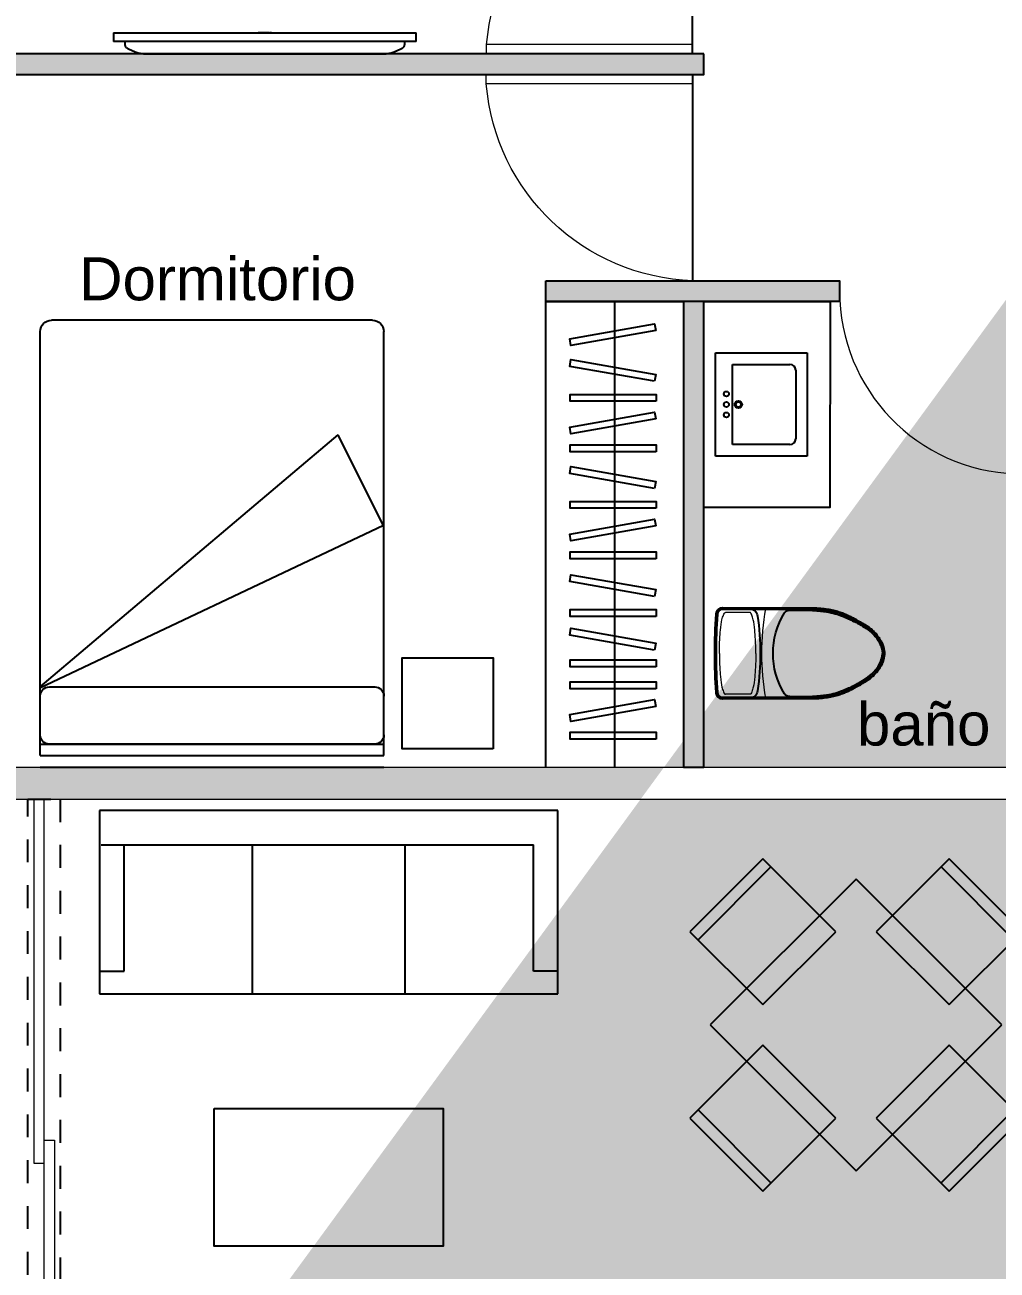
# Model space of a CAD drawing. Header units: metres. Extents: x -598 to 357, y -242 to 574.
# Drawn here: x -255.9 to -251.66, y 287.9 to 293.33 of the extents above; entities that cross this region are included whole.
import ezdxf

# ---------------------------------------------------------------- set-up
doc = ezdxf.new("R2010")
doc.units = ezdxf.units.M
doc.set_wipeout_variables(frame=1)
doc.linetypes.add('xref_Nivel TIPICO$0$HIDDEN2', pattern=[0.1875, 0.125, -0.0625])
for name, color, linetype, lineweight in [('A-DOOR', 1, 'Continuous', 18), ('Muro Mamspoteria', 5, 'Continuous', 9), ('P-SANR-FIXT', 251, 'Continuous', 18), ('xref_Nivel TIPICO$0$P-puerta', 1, 'Continuous', 18)]:
    doc.layers.add(name, color=color, linetype=linetype, lineweight=lineweight)
for name, color, linetype in [('APTOS_SPZ_MCH_N2 MUNI$0$Muebles', 1, 'Continuous'), ('Closet serchas', 9, 'Continuous'), ('Muebles fijos', 251, 'Continuous'), ('T-texto', 8, 'Continuous'), ('xref_Nivel TIPICO$0$D-dintel mamposteria', 1, 'Continuous'), ('xref_Nivel TIPICO$0$H-hatch mamposteria', 8, 'Continuous'), ('xref_Nivel TIPICO$0$H-hatch tablayeso', 9, 'Continuous'), ('xref_Nivel TIPICO$0$M-muebles', 1, 'Continuous'), ('xref_Nivel TIPICO$0$M-muro tablayeso', 4, 'Continuous')]:
    doc.layers.add(name, color=color, linetype=linetype)
doc.styles.get("Standard").update_dxf_attribs({"font": 'arial.ttf'})

# ---------------------------------------------------------------- blocks, each defined once
blk = doc.blocks.new('xref_Nivel TIPICO$0$CAMA QUEEN')
at = {"layer": 'Defpoints', "color": 9, "linetype": 'Continuous'}
blk.add_line((-0.75, 1.95), (0.75, 1.95), dxfattribs=at)
at = {"layer": 'xref_Nivel TIPICO$0$M-muebles', "linetype": 'Continuous'}
for p, q in [((-0.75, 1.9), (-0.75, 0.05)), ((-0.75, 1.9), (0.75, 1.9)), ((-0.75, 1.85), (0.75, 1.85)), ((0.75, 1.9), (0.75, 0.05)), ((-0.7512, 1.6037), (0.7486, 0.8951)), ((-0.75, 1.6), (0.55, 0.5)), ((-0.71, 1.6), (0.71, 1.6)), ((0.7, 0), (-0.7, 0))]:
    blk.add_line(p, q, dxfattribs=at)
at = {"layer": 'xref_Nivel TIPICO$0$M-muebles'}
for p, q in [((0.71, 1.85), (-0.71, 1.85)), ((-0.75, 1.81), (-0.75, 1.64)), ((0.75, 1.81), (0.75, 1.64))]:
    blk.add_line(p, q, dxfattribs=at)
at = {"layer": 'xref_Nivel TIPICO$0$M-muebles', "linetype": 'Continuous'}
blk.add_lwpolyline([(0.75, 0.9), (0.55, 0.5)], dxfattribs=at)
at = {"layer": 'xref_Nivel TIPICO$0$M-muebles'}
for centre, start, end in [((-0.71, 1.81), 90, 180), ((0.71, 1.81), 0, 90), ((-0.71, 1.64), 180, 270), ((0.71, 1.64), 270, 0)]:
    blk.add_arc(centre, 0.04, start, end, dxfattribs=at)
at = {"layer": 'xref_Nivel TIPICO$0$M-muebles', "linetype": 'Continuous'}
for centre, start, end in [((-0.7, 0.05), 180, 270), ((0.7, 0.05), 270, 0)]:
    blk.add_arc(centre, 0.05, start, end, dxfattribs=at)
blk = doc.blocks.new('xref_Nivel TIPICO$0$M_Mesa-Mesita de noche - 0457 x 0457 x 0610mm-696926-Piso 02')
at = {"layer": 'xref_Nivel TIPICO$0$M-muebles'}
blk.add_lwpolyline([(0.0337, 0.427), (0.4307, 0.427), (0.4307, 0.03), (0.0337, 0.03)], close=True, dxfattribs=at)
blk = doc.blocks.new('xref_Nivel TIPICO$0$P-90')
at = {"layer": 'Defpoints', "color": 8, "true_color": 0x808080}
blk.add_lwpolyline([(0, 0), (0.9, 0)], dxfattribs=at)
at = {"layer": 'xref_Nivel TIPICO$0$P-puerta'}
for p, q in [((0.0404, 0.9), (0, 0.9)), ((0, 0.9), (0, 0)), ((0.0404, 0), (0.0404, 0.9)), ((0, 0), (0.0404, 0))]:
    blk.add_line(p, q, dxfattribs=at)
at = {"layer": 'xref_Nivel TIPICO$0$P-puerta', "color": 8, "true_color": 0x808080}
blk.add_arc((-0.0344, -0.032), 0.935, 1.9599, 85.4069, dxfattribs=at)
blk = doc.blocks.new('*U271')
at = {"layer": 'xref_Nivel TIPICO$0$H-hatch tablayeso', "transparency": 33554559}
h = blk.add_hatch(color=256, dxfattribs=at)
h.dxf.hatch_style = 1
h.paths.add_polyline_path([(0, 90), (0, 0), (2032.2, 0), (2032.2, 90)])
at = {"layer": 'xref_Nivel TIPICO$0$M-muro tablayeso'}
blk.add_lwpolyline([(2032.2, 0), (0, 0), (0, 90), (2032.2, 90), (2032.2, 0)], dxfattribs=at)
blk = doc.blocks.new('*U269')
at = {"layer": 'xref_Nivel TIPICO$0$H-hatch tablayeso', "transparency": 33554559}
h = blk.add_hatch(color=256, dxfattribs=at)
h.dxf.hatch_style = 1
h.paths.add_polyline_path([(0, 90), (0, 0), (4204, 0), (4204, 90)])
at = {"layer": 'xref_Nivel TIPICO$0$M-muro tablayeso'}
blk.add_lwpolyline([(4204, 0), (0, 0), (0, 90), (4204, 90), (4204, 0)], dxfattribs=at)
blk = doc.blocks.new('L3')
blk.add_wipeout([(24.5796, 24.0767), (25.0296, 24.0767), (25.0296, 23.6767), (24.5796, 23.6767)]).dxf.layer = 'Muebles fijos'
at = {"layer": 'Muebles fijos'}
for p, q in [((24.5796, 24.0767), (25.0296, 24.0767)), ((24.5796, 23.6767), (24.5796, 24.0767)), ((24.6546, 24.0767), (24.9546, 24.0767)), ((25.0296, 24.0767), (25.0296, 23.6767)), ((24.6546, 24.0267), (24.9546, 24.0267)), ((24.6546, 24.0267), (24.9546, 24.0267)), ((24.5796, 23.7517), (24.5796, 24.0017)), ((24.6296, 23.7517), (24.6296, 24.0017)), ((24.6296, 23.7517), (24.6296, 24.0017)), ((24.9796, 24.0017), (24.9796, 23.7517)), ((24.9796, 24.0017), (24.9796, 23.7517)), ((25.0296, 24.0017), (25.0296, 23.6767)), ((24.9796, 23.7517), (24.6296, 23.7517)), ((24.9796, 23.7517), (24.8832, 23.7517)), ((25.0296, 23.6767), (24.5796, 23.6767)), ((25.0296, 23.6767), (24.5796, 23.6767))]:
    blk.add_line(p, q, dxfattribs=at)
for centre, radius in [((24.8046, 23.7766), 0.0161), ((24.8046, 23.7766), 0.0111), ((24.7588, 23.7245), 0.0111), ((24.8046, 23.7245), 0.0111), ((24.8504, 23.7245), 0.0111)]:
    blk.add_circle(centre, radius, dxfattribs=at)
for centre, start, end in [((24.6546, 24.0017), 90, 180), ((24.6546, 24.0017), 90, 180), ((24.9546, 24.0017), 0, 90), ((24.9546, 24.0017), 0, 90)]:
    blk.add_arc(centre, 0.025, start, end, dxfattribs=at)
blk = doc.blocks.new('*U272')
at = {"layer": 'xref_Nivel TIPICO$0$H-hatch tablayeso', "transparency": 33554559}
h = blk.add_hatch(color=256, dxfattribs=at)
h.dxf.hatch_style = 1
h.paths.add_polyline_path([(0, 90), (0, 0), (1281.5, 0), (1281.5, 90)])
at = {"layer": 'xref_Nivel TIPICO$0$M-muro tablayeso'}
blk.add_lwpolyline([(1281.5, 0), (0, 0), (0, 90), (1281.5, 90), (1281.5, 0)], dxfattribs=at)
blk = doc.blocks.new('xref_Nivel TIPICO$0$SILLONES')
at = {"layer": 'xref_Nivel TIPICO$0$M-muebles'}
for p, q in [((-1.0524, 0.524), (-1.0524, -0.276)), ((0.9476, -0.276), (0.9476, 0.524)), ((-0.9458, -0.176), (-0.9458, 0.374)), ((-0.3858, -0.276), (-0.3858, 0.374)), ((0.2809, -0.276), (0.2809, 0.374)), ((0.8409, -0.176), (0.8409, 0.374)), ((-1.0524, -0.176), (-0.9458, -0.176)), ((0.9476, -0.176), (0.8409, -0.176)), ((-1.0524, -0.276), (0.9476, -0.276))]:
    blk.add_line(p, q, dxfattribs=at)
for points in [[(0.9476, 0.524), (-1.0524, 0.524)], [(-1.0458, 0.374), (0.8409, 0.374)]]:
    blk.add_lwpolyline(points, dxfattribs=at)
blk = doc.blocks.new('*U268')
at = {"layer": 'xref_Nivel TIPICO$0$D-dintel mamposteria', "linetype": 'xref_Nivel TIPICO$0$HIDDEN2', "ltscale": 0.5}
blk.add_lwpolyline([(0.14, 0), (0, 0), (0, 3.0756), (0.14, 3.0756)], close=True, dxfattribs=at)
blk = doc.blocks.new('Toilet_Oval_17859 - MO- Inodoro-439146-NIVEL TIPICO 5 - 7  - AMOBLADO')
at = {"layer": 'P-SANR-FIXT', "lineweight": 50}
for p, q in [((-0.196, 0.4633), (-0.194, 0.0621)), ((0.194, 0.0621), (0.196, 0.4633))]:
    blk.add_line(p, q, dxfattribs=at)
at = {"layer": 'P-SANR-FIXT'}
for p, q in [((-0.1786, 0.3447), (-0.1786, 0.4512)), ((0.1786, 0.3447), (0.1786, 0.4512))]:
    blk.add_line(p, q, dxfattribs=at)
at = {"layer": 'P-SANR-FIXT', "lineweight": 25}
for p, q in [((-0.1887, 0.1708), (-0.1884, 0.0926)), ((0.1887, 0.1708), (0.1884, 0.0926))]:
    blk.add_line(p, q, dxfattribs=at)
at = {"layer": 'P-SANR-FIXT', "lineweight": 50}
for centre, radius, start, end in [((0, -1.9235), 2.4182, 90, 94.0453), ((0, -1.9235), 2.4182, 85.9547, 90), ((-0.1706, 0.4633), 0.0254, 90, 180), ((0.1706, 0.4633), 0.0254, 360, 90)]:
    blk.add_arc(centre, radius, start, end, dxfattribs=at)
at = {"layer": 'P-SANR-FIXT', "lineweight": 25}
for centre, radius, start, end in [((-0.1579, 0.3484), 0.0381, 180, 262.1046), ((0.1579, 0.3484), 0.0381, 277.8954, 0), ((0, 1.487), 1.1875, 262.1046, 277.8954), ((0, -0.0901), 0.3336, 58.0304, 121.9696), ((-0.1626, 0.1709), 0.0261, 122.4497, 180.2256), ((0.1626, 0.1709), 0.0261, 359.7744, 57.5503)]:
    blk.add_arc(centre, radius, start, end, dxfattribs=at)
at = {"layer": 'P-SANR-FIXT'}
blk.add_arc((0, -0.8197), 1.112, 79.8479, 100.1521, dxfattribs=at)
for points in [[(0, 0.4774), (-0.0484, 0.4774), (-0.1037, 0.4729), (-0.1428, 0.4681), (-0.1653, 0.461), (-0.1744, 0.4578), (-0.1786, 0.4531), (-0.1786, 0.4512)], [(0, 0.4774), (0.0484, 0.4774), (0.1037, 0.4729), (0.1428, 0.4681), (0.1653, 0.461), (0.1744, 0.4578), (0.1786, 0.4531), (0.1786, 0.4512)], [(0, 0.3185), (-0.0484, 0.3185), (-0.1037, 0.323), (-0.1428, 0.3278), (-0.1653, 0.3349), (-0.1744, 0.3381), (-0.1786, 0.3428), (-0.1786, 0.3447)], [(0, 0.3185), (0.0484, 0.3185), (0.1037, 0.323), (0.1428, 0.3278), (0.1653, 0.3349), (0.1744, 0.3381), (0.1786, 0.3428), (0.1786, 0.3447)]]:
    blk.add_open_spline(points, degree=3, knots=[0, 0, 0, 0, 0.1566407, 0.2861825, 0.3655305, 0.4088071, 0.4283279, 0.4283279, 0.4283279, 0.4283279], dxfattribs=at)
at = {"layer": 'P-SANR-FIXT', "lineweight": 50}
for points, knots in [([(-0.194, 0.0621), (-0.1937, 0.0503), (-0.1924, 0.028), (-0.189, 0.0038), (-0.1855, -0.0137), (-0.1826, -0.0259), (-0.1794, -0.0373), (-0.176, -0.048), (-0.1724, -0.0579), (-0.1688, -0.0672), (-0.165, -0.0758), (-0.1613, -0.084), (-0.1576, -0.0916), (-0.1529, -0.1013), (-0.1473, -0.1124), (-0.141, -0.1244), (-0.133, -0.1391), (-0.1251, -0.152), (-0.117, -0.1643), (-0.1107, -0.1733), (-0.1038, -0.1821), (-0.0962, -0.1908), (-0.0878, -0.1992), (-0.0783, -0.2075), (-0.0677, -0.2156), (-0.0585, -0.2217), (-0.0519, -0.2254), (-0.0482, -0.2275), (-0.0454, -0.2289), (-0.0426, -0.2302), (-0.0399, -0.2315), (-0.0376, -0.2325), (-0.0356, -0.2332), (-0.0335, -0.2339), (-0.0309, -0.2348), (-0.0276, -0.2357), (-0.0241, -0.2366), (-0.0201, -0.2374), (-0.0156, -0.2381), (-0.0092, -0.2391), (-0.0038, -0.2397), (0, -0.24)], [0, 0, 0, 0, 0.041667, 0.083333, 0.104167, 0.125, 0.145833, 0.166667, 0.1875, 0.208333, 0.229167, 0.25, 0.270833, 0.291667, 0.333333, 0.375, 0.416667, 0.5, 0.541667, 0.583333, 0.625, 0.666667, 0.708333, 0.75, 0.791667, 0.833333, 0.854167, 0.864583, 0.875, 0.885417, 0.895833, 0.90625, 0.911458, 0.916667, 0.927083, 0.9375, 0.947917, 0.958333, 0.96875, 0.979167, 1, 1, 1, 1]), ([(0, -0.24), (0.0038, -0.2397), (0.0092, -0.2391), (0.0156, -0.2381), (0.0201, -0.2374), (0.0241, -0.2366), (0.0276, -0.2357), (0.0309, -0.2348), (0.0341, -0.2338), (0.0371, -0.2327), (0.0399, -0.2315), (0.0426, -0.2302), (0.0454, -0.2289), (0.0482, -0.2275), (0.0519, -0.2254), (0.0585, -0.2217), (0.0677, -0.2156), (0.0783, -0.2075), (0.0878, -0.1992), (0.0962, -0.1908), (0.1038, -0.1821), (0.1107, -0.1733), (0.117, -0.1643), (0.1251, -0.152), (0.133, -0.1391), (0.141, -0.1244), (0.1473, -0.1124), (0.1529, -0.1013), (0.1576, -0.0916), (0.1613, -0.084), (0.165, -0.0758), (0.1688, -0.0672), (0.1724, -0.0579), (0.176, -0.048), (0.1794, -0.0373), (0.1826, -0.0259), (0.1855, -0.0137), (0.189, 0.0038), (0.1924, 0.028), (0.1937, 0.0503), (0.194, 0.0621)], [0, 0, 0, 0, 0.020833, 0.03125, 0.041667, 0.052083, 0.0625, 0.072917, 0.083333, 0.09375, 0.104167, 0.114583, 0.125, 0.135417, 0.145833, 0.166667, 0.208333, 0.25, 0.291667, 0.333333, 0.375, 0.416667, 0.458333, 0.5, 0.583333, 0.625, 0.666667, 0.708333, 0.729167, 0.75, 0.770833, 0.791667, 0.8125, 0.833333, 0.854167, 0.875, 0.895833, 0.916667, 0.958333, 1, 1, 1, 1])]:
    blk.add_open_spline(points, degree=3, knots=knots, dxfattribs=at)
at = {"layer": 'P-SANR-FIXT', "lineweight": 25}
for points in [[(-0.1884, 0.0926), (-0.1844, 0.0317), (-0.1781, -0.0197), (-0.1546, -0.0809), (-0.1328, -0.1236), (-0.1143, -0.1557), (-0.0938, -0.1851), (-0.066, -0.2094), (-0.0504, -0.2203), (-0.0177, -0.234), (0, -0.2337)], [(0.1884, 0.0926), (0.1844, 0.0317), (0.1781, -0.0197), (0.1546, -0.0809), (0.1328, -0.1236), (0.1143, -0.1557), (0.0938, -0.1851), (0.066, -0.2094), (0.0504, -0.2203), (0.0177, -0.234), (0, -0.2337)]]:
    blk.add_open_spline(points, degree=3, knots=[0, 0, 0, 0, 0.19509, 0.375915, 0.540569, 0.672678, 0.792703, 0.893059, 0.993012, 1.071971, 1.071971, 1.071971, 1.071971], dxfattribs=at)
blk = doc.blocks.new('xref_Nivel TIPICO$0$mesa de 4')
at = {"layer": 'xref_Nivel TIPICO$0$M-muebles'}
for p, q in [((-0.2344, 0.7015), (-0.5526, 0.3833)), ((-0.199, 0.6661), (-0.5172, 0.3479)), ((0.0838, 0.3833), (-0.2344, 0.7015)), ((0.5788, 0.7015), (0.2606, 0.3833)), ((0.8616, 0.3479), (0.5434, 0.6661)), ((0.897, 0.3833), (0.5788, 0.7015)), ((0.1722, 0.6131), (-0.4642, -0.0233)), ((0.8086, -0.0233), (0.1722, 0.6131)), ((-0.5526, 0.3833), (-0.2344, 0.0651)), ((-0.2344, 0.0651), (0.0838, 0.3833)), ((0.2606, 0.3833), (0.5788, 0.0651)), ((0.5788, 0.0651), (0.897, 0.3833)), ((-0.4642, -0.0233), (0.1722, -0.6597)), ((0.1722, -0.6597), (0.8086, -0.0233)), ((-0.2344, -0.1117), (-0.5526, -0.4299)), ((0.0838, -0.4299), (-0.2344, -0.1117)), ((0.5788, -0.1117), (0.2606, -0.4299)), ((0.897, -0.4299), (0.5788, -0.1117)), ((-0.5526, -0.4299), (-0.2344, -0.7481)), ((-0.199, -0.7127), (-0.5172, -0.3945)), ((-0.2344, -0.7481), (0.0838, -0.4299)), ((0.2606, -0.4299), (0.5788, -0.7481)), ((0.8616, -0.3945), (0.5434, -0.7127)), ((0.5788, -0.7481), (0.897, -0.4299))]:
    blk.add_line(p, q, dxfattribs=at)
blk = doc.blocks.new('xref_Nivel TIPICO$0$Television_Panasonic_54quot_Plasma_Wall_Mounted_10523 - Television_Panasonic_54quot_Plasma_Wall_Mounted_10523-13820842-AMUEBLADAS N8 _18_34')
at = {"layer": 'xref_Nivel TIPICO$0$M-muebles'}
for p, q in [((-0.6604, 0.2423), (0.6604, 0.2423)), ((-0.6604, 0.2423), (-0.6604, 0.2042)), ((-0.0293, 0.2439), (-0.0258, 0.2439)), ((-0.0293, 0.2439), (-0.0293, 0.2423)), ((-0.0281, 0.2439), (-0.0257, 0.2439)), ((-0.0281, 0.2439), (-0.0281, 0.2423)), ((-0.0258, 0.2439), (-0.0244, 0.2439)), ((-0.0258, 0.2439), (-0.0258, 0.2423)), ((-0.0258, 0.2439), (-0.0258, 0.2423)), ((-0.0257, 0.2439), (-0.024, 0.2439)), ((-0.0257, 0.2439), (-0.0257, 0.2423)), ((-0.0257, 0.2439), (-0.0257, 0.2423)), ((-0.0245, 0.2439), (-0.0245, 0.2423)), ((-0.0244, 0.2439), (-0.0233, 0.2439)), ((-0.0244, 0.2439), (-0.0244, 0.2423)), ((-0.024, 0.2439), (-0.0234, 0.2439)), ((-0.024, 0.2423), (-0.024, 0.2439)), ((-0.0237, 0.2439), (-0.0237, 0.2423)), ((-0.0234, 0.2439), (-0.0234, 0.2423)), ((-0.0233, 0.2439), (-0.0226, 0.2439)), ((-0.0233, 0.2439), (-0.0233, 0.2423)), ((-0.023, 0.2439), (-0.023, 0.2423)), ((-0.0226, 0.2439), (-0.0223, 0.2439)), ((-0.0226, 0.2439), (-0.0226, 0.2423)), ((-0.0223, 0.2439), (-0.0223, 0.2423)), ((-0.0211, 0.2439), (-0.0209, 0.2439)), ((-0.0211, 0.2439), (-0.0211, 0.2423)), ((-0.021, 0.2439), (-0.0204, 0.2439)), ((-0.021, 0.2439), (-0.021, 0.2423)), ((-0.0209, 0.2439), (-0.0203, 0.2439)), ((-0.0209, 0.2439), (-0.0209, 0.2423)), ((-0.0205, 0.2439), (-0.0205, 0.2423)), ((-0.0204, 0.2439), (-0.0194, 0.2439)), ((-0.0204, 0.2439), (-0.0204, 0.2423)), ((-0.0203, 0.2439), (-0.0195, 0.2439)), ((-0.0203, 0.2439), (-0.0203, 0.2423)), ((-0.0198, 0.2439), (-0.0198, 0.2423)), ((-0.0195, 0.2439), (-0.0185, 0.2439)), ((-0.0195, 0.2439), (-0.0195, 0.2423)), ((-0.0194, 0.2439), (-0.0179, 0.2439)), ((-0.0194, 0.2439), (-0.0194, 0.2423)), ((-0.0193, 0.2439), (-0.0186, 0.2439)), ((-0.0193, 0.2439), (-0.0193, 0.2423)), ((-0.0192, 0.2439), (-0.0192, 0.2423)), ((-0.0188, 0.2439), (-0.0188, 0.2423)), ((-0.0186, 0.2439), (-0.0174, 0.2439)), ((-0.0186, 0.2439), (-0.0186, 0.2423)), ((-0.0185, 0.2439), (-0.0164, 0.2439)), ((-0.0185, 0.2439), (-0.0185, 0.2423)), ((-0.0183, 0.2439), (-0.0183, 0.2423)), ((-0.018, 0.2439), (-0.018, 0.2423)), ((-0.0179, 0.2439), (-0.0165, 0.2439)), ((-0.0179, 0.2439), (-0.0179, 0.2423)), ((-0.0175, 0.2439), (-0.0175, 0.2423)), ((-0.0174, 0.2439), (-0.0166, 0.2439)), ((-0.0174, 0.2439), (-0.0174, 0.2423)), ((-0.0167, 0.2439), (-0.0167, 0.2423)), ((-0.0166, 0.2439), (-0.0164, 0.2439)), ((-0.0166, 0.2439), (-0.0166, 0.2423)), ((-0.0165, 0.2439), (-0.0157, 0.2439)), ((-0.0165, 0.2439), (-0.0165, 0.2423)), ((-0.0164, 0.2423), (-0.0164, 0.2439)), ((-0.0164, 0.2423), (-0.0164, 0.2439)), ((-0.0164, 0.2439), (-0.0164, 0.2423)), ((-0.0161, 0.2439), (-0.0161, 0.2423)), ((-0.0157, 0.2439), (-0.0153, 0.2439)), ((-0.0157, 0.2439), (-0.0157, 0.2423)), ((-0.0153, 0.2439), (-0.0152, 0.2439)), ((-0.0153, 0.2439), (-0.0153, 0.2423)), ((-0.0152, 0.2439), (-0.0152, 0.2439)), ((-0.0152, 0.2439), (-0.0149, 0.2439)), ((-0.0152, 0.2439), (-0.0152, 0.2423)), ((-0.0152, 0.2439), (-0.0152, 0.2423)), ((-0.0152, 0.2439), (-0.0152, 0.2423)), ((-0.0149, 0.2439), (-0.0149, 0.2423)), ((-0.0136, 0.2439), (-0.0125, 0.2439)), ((-0.0136, 0.2439), (-0.0136, 0.2423)), ((-0.0125, 0.2439), (-0.0103, 0.2439)), ((-0.0125, 0.2439), (-0.0125, 0.2423)), ((-0.0125, 0.2439), (-0.0125, 0.2423)), ((-0.0119, 0.2439), (-0.0119, 0.2423)), ((-0.0106, 0.2439), (-0.0106, 0.2423)), ((-0.0103, 0.2439), (-0.0092, 0.2439)), ((-0.0103, 0.2439), (-0.0103, 0.2423)), ((-0.0094, 0.2439), (-0.0094, 0.2423)), ((-0.0092, 0.2439), (-0.0085, 0.2439)), ((-0.0092, 0.2439), (-0.0092, 0.2423)), ((-0.0085, 0.2439), (-0.0081, 0.2439)), ((-0.0085, 0.2439), (-0.0085, 0.2423)), ((-0.0081, 0.2439), (-0.0081, 0.2439)), ((-0.0081, 0.2439), (-0.0081, 0.2423)), ((-0.0081, 0.2439), (-0.0081, 0.2423)), ((-0.0067, 0.2439), (-0.0065, 0.2439)), ((-0.0067, 0.2439), (-0.0067, 0.2423)), ((-0.0066, 0.2439), (-0.0061, 0.2439)), ((-0.0066, 0.2439), (-0.0066, 0.2423)), ((-0.0065, 0.2439), (-0.0059, 0.2439)), ((-0.0065, 0.2439), (-0.0065, 0.2423)), ((-0.0061, 0.2439), (-0.0051, 0.2439)), ((-0.0061, 0.2439), (-0.0061, 0.2423)), ((-0.0061, 0.2439), (-0.0061, 0.2423)), ((-0.0059, 0.2439), (-0.0051, 0.2439)), ((-0.0059, 0.2439), (-0.0059, 0.2423)), ((-0.0054, 0.2439), (-0.0054, 0.2423)), ((-0.0051, 0.2439), (-0.0041, 0.2439)), ((-0.0051, 0.2439), (-0.0035, 0.2439)), ((-0.0051, 0.2439), (-0.0051, 0.2423)), ((-0.0051, 0.2439), (-0.0051, 0.2423)), ((-0.005, 0.2439), (-0.0042, 0.2439)), ((-0.005, 0.2439), (-0.005, 0.2423)), ((-0.0049, 0.2439), (-0.0049, 0.2423)), ((-0.0044, 0.2439), (-0.0044, 0.2423)), ((-0.0042, 0.2439), (-0.003, 0.2439)), ((-0.0042, 0.2439), (-0.0042, 0.2423)), ((-0.0041, 0.2439), (-0.0021, 0.2439)), ((-0.0041, 0.2439), (-0.0041, 0.2423)), ((-0.0039, 0.2439), (-0.0039, 0.2423)), ((-0.0037, 0.2439), (-0.0037, 0.2423)), ((-0.0035, 0.2439), (-0.0021, 0.2439)), ((-0.0035, 0.2439), (-0.0035, 0.2423)), ((-0.0032, 0.2439), (-0.0032, 0.2423)), ((-0.003, 0.2439), (-0.0022, 0.2439)), ((-0.003, 0.2439), (-0.003, 0.2423)), ((-0.0024, 0.2439), (-0.0024, 0.2423)), ((-0.0022, 0.2439), (-0.0021, 0.2439)), ((-0.0022, 0.2439), (-0.0022, 0.2423)), ((-0.0021, 0.2439), (-0.0013, 0.2439)), ((-0.0021, 0.2423), (-0.0021, 0.2439)), ((-0.0021, 0.2423), (-0.0021, 0.2439)), ((-0.0021, 0.2439), (-0.0021, 0.2423)), ((-0.0021, 0.2439), (-0.0021, 0.2423)), ((-0.0018, 0.2439), (-0.0018, 0.2423)), ((-0.0013, 0.2439), (-0.0009, 0.2439)), ((-0.0013, 0.2439), (-0.0013, 0.2423)), ((-0.0009, 0.2439), (-0.0009, 0.2439)), ((-0.0009, 0.2439), (-0.0008, 0.2439)), ((-0.0009, 0.2439), (-0.0009, 0.2423)), ((-0.0009, 0.2439), (-0.0009, 0.2423)), ((-0.0009, 0.2439), (-0.0009, 0.2423)), ((-0.0008, 0.2439), (-0.0006, 0.2439)), ((-0.0008, 0.2439), (-0.0008, 0.2423)), ((-0.0006, 0.2439), (-0.0006, 0.2423)), ((0.0003, 0.2439), (0.0015, 0.2439)), ((0.0003, 0.2423), (0.0003, 0.2439)), ((0.0004, 0.2439), (0.0007, 0.2439)), ((0.0004, 0.2439), (0.0004, 0.2423)), ((0.0007, 0.2439), (0.0012, 0.2439)), ((0.0007, 0.2439), (0.0007, 0.2423)), ((0.0007, 0.2439), (0.0007, 0.2423)), ((0.0012, 0.2439), (0.002, 0.2439)), ((0.0012, 0.2439), (0.0012, 0.2423)), ((0.0012, 0.2439), (0.0012, 0.2423)), ((0.0015, 0.2439), (0.002, 0.2439)), ((0.0015, 0.2439), (0.0015, 0.2423)), ((0.0015, 0.2439), (0.0015, 0.2423)), ((0.0019, 0.2439), (0.0032, 0.2439)), ((0.0019, 0.2439), (0.0019, 0.2423)), ((0.002, 0.2439), (0.0033, 0.2439)), ((0.002, 0.2439), (0.003, 0.2439)), ((0.002, 0.2439), (0.002, 0.2423)), ((0.002, 0.2439), (0.002, 0.2423)), ((0.003, 0.2439), (0.0044, 0.2439)), ((0.003, 0.2439), (0.003, 0.2423)), ((0.0031, 0.2439), (0.0031, 0.2423)), ((0.0032, 0.2439), (0.0049, 0.2439)), ((0.0032, 0.2439), (0.0032, 0.2423)), ((0.0032, 0.2439), (0.0032, 0.2423)), ((0.0032, 0.2439), (0.0032, 0.2423)), ((0.0033, 0.2439), (0.0044, 0.2439)), ((0.0033, 0.2439), (0.0033, 0.2423)), ((0.0041, 0.2439), (0.0041, 0.2423)), ((0.0044, 0.2439), (0.0053, 0.2439)), ((0.0044, 0.2439), (0.0044, 0.2423)), ((0.0044, 0.2439), (0.0044, 0.2423)), ((0.0045, 0.2439), (0.0045, 0.2423)), ((0.0047, 0.2439), (0.0047, 0.2423)), ((0.0049, 0.2439), (0.0057, 0.2439)), ((0.0049, 0.2439), (0.0049, 0.2423)), ((0.0053, 0.2439), (0.0057, 0.2439)), ((0.0053, 0.2439), (0.0053, 0.2423)), ((0.0057, 0.2439), (0.006, 0.2439)), ((0.0057, 0.2439), (0.0057, 0.2423)), ((0.0057, 0.2439), (0.0057, 0.2423)), ((0.0057, 0.2439), (0.0057, 0.2423)), ((0.006, 0.2439), (0.006, 0.2423)), ((0.007, 0.2439), (0.008, 0.2439)), ((0.007, 0.2423), (0.007, 0.2439)), ((0.0079, 0.2439), (0.0079, 0.2423)), ((0.008, 0.2439), (0.0101, 0.2439)), ((0.008, 0.2439), (0.008, 0.2423)), ((0.0082, 0.2439), (0.0087, 0.2439)), ((0.0082, 0.2439), (0.0082, 0.2423)), ((0.0087, 0.2439), (0.0101, 0.2439)), ((0.0087, 0.2439), (0.0087, 0.2423)), ((0.0087, 0.2439), (0.0087, 0.2423)), ((0.0101, 0.2439), (0.0123, 0.2439)), ((0.0101, 0.2439), (0.0115, 0.2439)), ((0.0101, 0.2423), (0.0101, 0.2439)), ((0.0101, 0.2439), (0.0101, 0.2423)), ((0.0101, 0.2439), (0.0101, 0.2423)), ((0.0101, 0.2439), (0.0101, 0.2423)), ((0.0115, 0.2439), (0.012, 0.2439)), ((0.0115, 0.2439), (0.0115, 0.2423)), ((0.0115, 0.2439), (0.0115, 0.2423)), ((0.0117, 0.2439), (0.0117, 0.2423)), ((0.012, 0.2439), (0.012, 0.2423)), ((0.0123, 0.2439), (0.0132, 0.2439)), ((0.0123, 0.2439), (0.0123, 0.2423)), ((0.0128, 0.2439), (0.0128, 0.2423)), ((0.0132, 0.2439), (0.0132, 0.2423)), ((0.0145, 0.2439), (0.0157, 0.2439)), ((0.0145, 0.2439), (0.0145, 0.2423)), ((0.0157, 0.2439), (0.0178, 0.2439)), ((0.0157, 0.2439), (0.0157, 0.2423)), ((0.0157, 0.2439), (0.0157, 0.2423)), ((0.0162, 0.2439), (0.0162, 0.2423)), ((0.0175, 0.2439), (0.0175, 0.2423)), ((0.0178, 0.2439), (0.0189, 0.2439)), ((0.0178, 0.2439), (0.0178, 0.2423)), ((0.0188, 0.2439), (0.0188, 0.2423)), ((0.0189, 0.2439), (0.0197, 0.2439)), ((0.0189, 0.2439), (0.0189, 0.2423)), ((0.0197, 0.2439), (0.02, 0.2439)), ((0.0197, 0.2439), (0.0197, 0.2423)), ((0.02, 0.2439), (0.0201, 0.2439)), ((0.02, 0.2439), (0.02, 0.2423)), ((0.0201, 0.2439), (0.0201, 0.2423)), ((0.0217, 0.2439), (0.0229, 0.2439)), ((0.0217, 0.2439), (0.0229, 0.2439)), ((0.0217, 0.2439), (0.0217, 0.2423)), ((0.0217, 0.2439), (0.0217, 0.2423)), ((0.0229, 0.2439), (0.0229, 0.2423)), ((0.0229, 0.2439), (0.0229, 0.2423)), ((0.0243, 0.2439), (0.0247, 0.2439)), ((0.0243, 0.2439), (0.0243, 0.2423)), ((0.0247, 0.2439), (0.0258, 0.2439)), ((0.0247, 0.2439), (0.0247, 0.2423)), ((0.0252, 0.2439), (0.0252, 0.2423)), ((0.0255, 0.2439), (0.026, 0.2439)), ((0.0255, 0.2439), (0.0255, 0.2423)), ((0.0258, 0.2439), (0.0274, 0.2439)), ((0.0258, 0.2439), (0.0258, 0.2423)), ((0.026, 0.2439), (0.0273, 0.2439)), ((0.026, 0.2439), (0.026, 0.2423)), ((0.026, 0.2439), (0.026, 0.2423)), ((0.0273, 0.2439), (0.0285, 0.2439)), ((0.0273, 0.2439), (0.0273, 0.2423)), ((0.0274, 0.2439), (0.0292, 0.2439)), ((0.0274, 0.2439), (0.0274, 0.2423)), ((0.0274, 0.2439), (0.0274, 0.2423)), ((0.0274, 0.2439), (0.0274, 0.2423)), ((0.0283, 0.2439), (0.0283, 0.2423)), ((0.0285, 0.2439), (0.029, 0.2439)), ((0.0285, 0.2439), (0.0285, 0.2423)), ((0.0289, 0.2439), (0.0289, 0.2423)), ((0.029, 0.2439), (0.0302, 0.2439)), ((0.029, 0.2423), (0.029, 0.2439)), ((0.0292, 0.2439), (0.03, 0.2439)), ((0.0292, 0.2439), (0.0292, 0.2423)), ((0.0292, 0.2439), (0.0292, 0.2423)), ((0.03, 0.2439), (0.03, 0.2423)), ((0.0302, 0.2439), (0.0302, 0.2423)), ((0.6604, 0.2042), (0.6604, 0.2423)), ((0.6604, 0.2042), (-0.6604, 0.2042)), ((-0.6096, 0.1941), (-0.6096, 0.2042)), ((-0.5652, 0.1582), (-0.5943, 0.1708)), ((0.5943, 0.1708), (0.5652, 0.1582)), ((0.6096, 0.2042), (0.6096, 0.1941)), ((-0.5297, 0.1508), (0.5297, 0.1508))]:
    blk.add_line(p, q, dxfattribs=at)
for points, knots in [([(-0.5943, 0.1708), (-0.5961, 0.1716), (-0.5996, 0.1736), (-0.6031, 0.177), (-0.6055, 0.1802), (-0.6075, 0.1836), (-0.6091, 0.1882), (-0.6096, 0.1922), (-0.6096, 0.1941)], [0, 0, 0, 0, 0.2, 0.4, 0.5, 0.6, 0.8, 1, 1, 1, 1]), ([(0.6096, 0.1941), (0.6096, 0.1922), (0.6091, 0.1882), (0.6075, 0.1836), (0.6055, 0.1802), (0.6031, 0.177), (0.5995, 0.1736), (0.5962, 0.1716), (0.5943, 0.1708)], [-1, -1, -1, -1, -0.8, -0.6, -0.5, -0.4, -0.2, 0, 0, 0, 0])]:
    blk.add_open_spline(points, degree=3, knots=knots, dxfattribs=at)
for points in [[(-0.5297, 0.1508), (-0.5358, 0.1508), (-0.548, 0.1521), (-0.5596, 0.1557), (-0.5652, 0.1582)], [(0.5652, 0.1582), (0.5595, 0.1557), (0.548, 0.1521), (0.5359, 0.1508), (0.5297, 0.1508)]]:
    blk.add_open_spline(points, degree=3, dxfattribs=at)
blk = doc.blocks.new('Familia Puertas - P-7-13066183-AMUEBLADAS N8 _18_34')
at = {"layer": 'A-DOOR'}
for p, q in [((-0.4492, 1), (-0.5, 1)), ((-0.5, 1), (-0.5, 0)), ((-0.4492, 0), (-0.4492, 1)), ((-0.5, 0), (-0.4492, 0))]:
    blk.add_line(p, q, dxfattribs=at)
at = {"layer": 'A-DOOR', "color": 8, "true_color": 0x808080}
blk.add_arc((-0.4972, 0.0006), 1.0022, 359.96451, 87.98542, dxfattribs=at)

msp = doc.modelspace()

# ---------------------------------------------------------------- hatches: boundary and pattern name
at = {"layer": 'xref_Nivel TIPICO$0$H-hatch mamposteria', "transparency": 33554585}
h = msp.add_hatch(color=256, dxfattribs=at)
h.dxf.hatch_style = 1
h.paths.add_polyline_path([(-243.8209, 300.2734), (-243.6809, 300.2734), (-243.6809, 301.9595), (-243.8209, 301.9595)], flags=17)
h.paths.add_polyline_path([(-242.6778, 304.9192), (-242.6788, 307.7945), (-242.8188, 307.7945), (-242.8178, 304.9192)])
h.paths.add_polyline_path([(-243.7788, 291.8835), (-243.7788, 291.6835), (-244.0782, 291.6827), (-244.0782, 291.713), (-244.0982, 291.7139), (-244.0603, 291.8827)], flags=17)
h.paths.add_polyline_path([(-251.5387, 299.3945), (-251.5387, 299.5345), (-256.5387, 299.5345), (-256.5387, 299.3945)], flags=17)
h.paths.add_polyline_path([(-250.6387, 299.5345), (-250.6387, 299.3945), (-249.5787, 299.3945), (-249.5787, 295.7822), (-249.4387, 295.7822), (-249.4387, 300.2945), (-249.5787, 300.2945), (-249.5787, 299.5345)], flags=17)
h.paths.add_polyline_path([(-257.2787, 303.2953), (-257.1387, 303.2953), (-257.1387, 302.6101), (-257.2787, 302.6101)])
h.paths.add_polyline_path([(-257.1387, 303.8953), (-257.2787, 303.8953), (-257.2787, 308.8345), (-256.5387, 308.8345), (-256.5387, 308.6945), (-257.1387, 308.6945)])
h.paths.add_polyline_path([(-248.4448, 308.3045), (-248.4448, 308.4445), (-243.8788, 308.4445), (-243.8788, 308.3045)], flags=17)
h.paths.add_polyline_path([(-254.1337, 308.6945), (-254.1337, 308.8345), (-253.6587, 308.8345), (-253.6587, 308.6945)])
h.paths.add_polyline_path([(-257.2787, 300.2945), (-257.1387, 300.2945), (-257.1387, 299.3945), (-257.2787, 299.3945)])
h.paths.add_polyline_path([(-257.1387, 285.3959), (-257.2787, 285.3959), (-257.2787, 286.9289), (-256.0637, 286.9289), (-256.0637, 286.7889), (-257.1387, 286.7889)])
h.paths.add_polyline_path([(-257.1387, 280.3422), (-257.2787, 280.3422), (-257.2787, 282.4959), (-257.1387, 282.4959)])
h.paths.add_polyline_path([(-251.5387, 279.1284), (-251.6787, 279.1284), (-251.6787, 278.0199), (-253.0387, 278.0199), (-253.0387, 277.8799), (-251.6787, 277.8799), (-251.6787, 276.4718), (-251.1587, 276.4718), (-251.1587, 276.6118), (-251.5387, 276.6118)])
h.paths.add_polyline_path([(-247.1472, 288.8545), (-247.1472, 288.7145), (-249.4387, 288.7145), (-249.4387, 276.4718), (-249.9587, 276.4718), (-249.9587, 276.6118), (-249.5787, 276.6118), (-249.5787, 288.8545)])
h.paths.add_polyline_path([(-256.5387, 278.0199), (-256.5387, 277.8799), (-257.2787, 277.8799), (-257.2787, 279.3422), (-257.1387, 279.3422), (-257.1387, 278.0199)])
h.paths.add_polyline_path([(-257.2787, 284.3959), (-257.2777, 283.4959), (-257.1377, 283.4959), (-257.1387, 284.3959)])
h.paths.add_polyline_path([(-257.1387, 293.8359), (-257.2787, 293.8359), (-257.2787, 292.6835), (-257.1387, 292.6835)], flags=17)
h.paths.add_polyline_path([(-257.2787, 296.3689), (-255.745, 296.3689), (-255.745, 296.2289), (-257.1387, 296.2289), (-257.1377, 294.8359), (-257.2777, 294.8359)])
edge = h.paths.add_edge_path()
edge.add_line((-242.6783, 304.3505), (-242.8188, 304.3505))
edge.add_line((-242.8188, 304.3505), (-242.8188, 303.9995))
edge.add_line((-242.8188, 303.9995), (-244.4817, 303.9995))
edge.add_line((-244.4817, 303.9995), (-244.4817, 303.8595))
edge.add_line((-244.4817, 303.8595), (-242.6788, 303.8595))
edge.add_line((-242.6788, 303.8595), (-242.6788, 304.3505))
edge.add_line((-257.2777, 284.3959), (-257.1377, 284.3959))
edge.add_line((-242.6788, 290.9835), (-242.6788, 289.234))
edge.add_line((-242.6788, 289.234), (-245.489, 289.234))
edge.add_line((-247.6472, 289.8545), (-247.7872, 289.8545))
edge.add_line((-248.4448, 308.3065), (-248.4448, 308.4465))
edge.add_line((-243.4387, 277.32), (-243.4387, 277.46))
edge.add_line((-242.8191, 280.6731), (-242.6811, 280.6731))
edge.add_line((-242.8191, 281.2731), (-242.6815, 281.2731))
edge.add_line((-244.8918, 293.734), (-245.489, 293.734))
edge.add_line((-245.489, 293.734), (-245.489, 296.094))
edge.add_line((-245.489, 296.094), (-247.7872, 296.094))
edge.add_line((-247.7872, 296.094), (-247.7872, 296.334))
edge.add_line((-245.0642, 291.6835), (-245.0642, 291.7139))
edge.add_line((-245.0642, 291.7139), (-245.0462, 291.7139))
edge.add_line((-245.0462, 291.7139), (-245.0823, 291.8835))
edge.add_line((-243.8128, 293.934), (-242.8864, 293.934))
edge.add_line((-242.8864, 293.934), (-242.8864, 296.034))
edge.add_line((-242.8864, 296.034), (-245.289, 296.034))
edge.add_line((-245.289, 296.034), (-245.289, 293.934))
edge.add_line((-245.289, 293.934), (-244.8737, 293.934))
edge.add_line((-247.7872, 296.334), (-247.6472, 296.334))
edge.add_line((-247.6472, 296.334), (-247.6472, 296.234))
edge.add_line((-247.6472, 296.234), (-242.6788, 296.234))
edge.add_line((-242.6788, 296.234), (-242.6788, 293.734))
edge.add_line((-242.6788, 293.734), (-243.795, 293.734))
edge.add_line((-243.4387, 277.32), (-243.4387, 277.46))
edge.add_line((-243.4387, 277.46), (-242.8191, 277.46))
edge.add_line((-242.8191, 277.46), (-242.8191, 280.6731))
edge.add_line((-242.6811, 280.6731), (-242.6791, 277.32))
edge.add_line((-242.682, 281.2731), (-242.682, 282.1439))
edge.add_line((-242.682, 282.1439), (-242.8191, 282.1439))
edge.add_line((-242.6791, 277.32), (-243.4387, 277.32))
edge.add_line((-242.8191, 282.1439), (-242.8191, 281.2731))
edge.add_line((-242.6864, 290.9835), (-242.8864, 290.9835))
edge.add_line((-247.6472, 289.8545), (-247.6472, 291.1267))
edge.add_line((-247.6472, 291.1267), (-245.489, 291.1267))
edge.add_line((-245.489, 291.1267), (-245.489, 289.234))
edge.add_line((-245.489, 291.2667), (-247.7872, 291.2667))
edge.add_line((-247.7872, 291.2667), (-247.7872, 289.8545))
edge.add_line((-245.0823, 291.8835), (-245.489, 291.8835))
edge.add_line((-245.489, 291.8835), (-245.489, 291.2667))
edge.add_line((-245.289, 291.6835), (-245.0642, 291.6835))
edge.add_line((-242.8864, 290.9835), (-242.8864, 289.434))
edge.add_line((-242.8864, 289.434), (-245.289, 289.434))
edge.add_line((-245.289, 289.434), (-245.289, 291.6835))
h.paths.add_polyline_path([(-252.5387, 308.6945), (-252.5387, 308.8345), (-253.0587, 308.8345), (-253.0587, 308.6945)])
h.paths.add_polyline_path([(-251.5387, 308.8345), (-251.5387, 308.6945), (-249.5787, 308.6945), (-249.5787, 301.2945), (-249.4387, 301.2945), (-249.4387, 308.3045), (-249.0448, 308.3045), (-249.0448, 308.4445), (-249.4387, 308.4445), (-249.4387, 308.8345)])
h.paths.add_polyline_path([(-257.2775, 290.9835), (-257.1376, 290.9835), (-257.1364, 291.8835), (-257.2764, 291.8835)], flags=17)
h.paths.add_polyline_path([(-257.2785, 290.0945), (-249.5787, 290.0945), (-249.5787, 294.7822), (-249.4387, 294.7822), (-249.4387, 289.8545), (-249.5787, 289.8545), (-249.5787, 289.9545), (-257.2787, 289.9545)])
h.paths.add_polyline_path([(-249.4404, 282.4704), (-249.4387, 282.3304), (-242.6825, 282.3304), (-242.6825, 282.9439), (-242.6825, 282.9439), (-242.6834, 284.3959), (-242.8191, 284.3959), (-242.8208, 282.4704)], flags=16)
h.paths.add_polyline_path([(-247.7872, 302.3005), (-248.3387, 302.3026), (-248.3387, 302.1626), (-247.7872, 302.1605), (-247.7872, 297.334), (-247.6472, 297.334), (-247.6472, 300.9909), (-244.7209, 300.9909), (-244.7209, 301.1309), (-247.6472, 301.1309), (-247.6472, 305.3015), (-246.8109, 305.3015), (-246.8109, 305.4415), (-248.3387, 305.4415), (-248.3387, 305.3015), (-247.7872, 305.3015)], flags=17)

# ---------------------------------------------------------------- linework, layer by layer
at = {"layer": 'APTOS_SPZ_MCH_N2 MUNI$0$Muebles'}
msp.add_lwpolyline([(-255.0724, 288.6045), (-254.0724, 288.6045), (-254.0724, 288.0045), (-255.0724, 288.0045), (-255.0724, 288.6045)], dxfattribs=at)
at = {"layer": 'Closet serchas', "color": 253}
msp.add_line((-253.3259, 292.1267), (-253.3259, 290.0945), dxfattribs=at)
msp.add_lwpolyline([(-253.6247, 290.0945), (-253.6247, 292.1267), (-253.0247, 292.1267), (-253.0247, 290.0945)], dxfattribs=at)
at = {"layer": 'Closet serchas', "color": 253, "flags": 128}
for points in [[(-253.1448, 291.9996), (-253.5155, 291.9343), (-253.5207, 291.9638), (-253.1501, 292.0292)], [(-253.1501, 291.7777), (-253.5207, 291.8431), (-253.5155, 291.8726), (-253.1448, 291.8073)], [(-253.1448, 291.6136), (-253.5155, 291.5483), (-253.5207, 291.5778), (-253.1501, 291.6432)], [(-253.1437, 291.4706), (-253.5189, 291.4706), (-253.5189, 291.5006), (-253.1437, 291.5006)], [(-253.1501, 291.3106), (-253.5207, 291.376), (-253.5155, 291.4055), (-253.1448, 291.3402)], [(-253.1437, 291.2237), (-253.5189, 291.2237), (-253.5189, 291.2537), (-253.1437, 291.2537)], [(-253.1448, 291.1465), (-253.5155, 291.0812), (-253.5207, 291.1107), (-253.1501, 291.1761)], [(-253.1437, 291.0035), (-253.5189, 291.0035), (-253.5189, 291.0335), (-253.1437, 291.0335)], [(-253.1501, 290.839), (-253.5207, 290.9044), (-253.5155, 290.9339), (-253.1448, 290.8686)], [(-253.1437, 290.7521), (-253.5189, 290.7521), (-253.5189, 290.7821), (-253.1437, 290.7821)], [(-253.1501, 290.6051), (-253.5207, 290.6704), (-253.5155, 290.7), (-253.1448, 290.6346)], [(-253.1437, 290.5319), (-253.5189, 290.5319), (-253.5189, 290.5619), (-253.1437, 290.5619)], [(-253.1437, 290.4364), (-253.5189, 290.4364), (-253.5189, 290.4664), (-253.1437, 290.4664)], [(-253.1448, 290.3592), (-253.5155, 290.2939), (-253.5207, 290.3234), (-253.1501, 290.3888)], [(-253.1437, 290.2162), (-253.5189, 290.2162), (-253.5189, 290.2462), (-253.1437, 290.2462)]]:
    msp.add_lwpolyline(points, close=True, dxfattribs=at)
at = {"layer": 'Closet serchas', "color": 253}
msp.add_lwpolyline([(-253.1437, 291.6908), (-253.5189, 291.6908), (-253.5189, 291.7208), (-253.1437, 291.7208)], close=True, dxfattribs=at)
at = {"layer": 'Muro Mamspoteria'}
msp.add_line((-257.2785, 290.0945), (-249.5787, 290.0945), dxfattribs=at)
msp.add_lwpolyline([(-257.2785, 290.0945), (-257.2787, 289.9545), (-249.5787, 289.9545)], dxfattribs=at)
at = {"layer": 'xref_Nivel TIPICO$0$P-puerta'}
for points in [[(-255.8592, 289.9545), (-255.8592, 288.3667), (-255.8142, 288.3667)], [(-255.8142, 288.4667), (-255.7692, 288.4667), (-255.7692, 286.8789), (-255.8142, 286.8789), (-255.8142, 289.9545)]]:
    msp.add_lwpolyline(points, dxfattribs=at)

# ---------------------------------------------------------------- block references
at = {"layer": 'Muro Mamspoteria', "lineweight": 0, "xscale": 0.7960678973457521, "yscale": 0.7960678973457521, "zscale": 0.7960678973457521, "rotation": 180}
msp.add_blockref('Familia Puertas - P-7-13066183-AMUEBLADAS N8 _18_34', (-251.9412, 292.1717), dxfattribs=at)
at = {"layer": 'Muro Mamspoteria', "lineweight": 0, "rotation": 180}
msp.add_blockref('*U268', (-255.745, 289.9545), dxfattribs=at)
at = {"layer": 'P-SANR-FIXT', "xscale": -1, "rotation": 90}
msp.add_blockref('Toilet_Oval_17859 - MO- Inodoro-439146-NIVEL TIPICO 5 - 7  - AMOBLADO', (-252.39, 290.5905), dxfattribs=at)
at = {"layer": 'xref_Nivel TIPICO$0$M-muebles'}
for name, p in [('xref_Nivel TIPICO$0$Television_Panasonic_54quot_Plasma_Wall_Mounted_10523 - Television_Panasonic_54quot_Plasma_Wall_Mounted_10523-13820842-AMUEBLADAS N8 _18_34', (-254.8517, 293.0559)), ('xref_Nivel TIPICO$0$SILLONES', (-254.52, 289.3805)), ('xref_Nivel TIPICO$0$mesa de 4', (-252.4435, 288.9926))]:
    msp.add_blockref(name, p, dxfattribs=at)
at = {"layer": 'xref_Nivel TIPICO$0$M-muebles', "xscale": -1, "rotation": 180}
msp.add_blockref('xref_Nivel TIPICO$0$CAMA QUEEN', (-255.0817, 292.0445), dxfattribs=at)
at = {"layer": 'xref_Nivel TIPICO$0$M-muebles', "rotation": 180.0000000000007}
msp.add_blockref('xref_Nivel TIPICO$0$M_Mesa-Mesita de noche - 0457 x 0457 x 0610mm-696926-Piso 02', (-253.821, 290.6015), dxfattribs=at)
at = {"layer": 'xref_Nivel TIPICO$0$M-muro tablayeso', "yscale": 0.001, "zscale": 0.001}
for name, p, xscale, rotation in [('*U269', (-257.1387, 293.2067), -0.001, 180), ('*U272', (-252.3432, 292.2167), 0.001, 180), ('*U271', (-252.9347, 292.1267), -0.001, 90)]:
    msp.add_blockref(name, p, dxfattribs=dict(at, xscale=xscale, rotation=rotation))
at = {"layer": 'xref_Nivel TIPICO$0$P-puerta', "rotation": 90.00000000000081}
msp.add_blockref('xref_Nivel TIPICO$0$P-90', (-252.9847, 293.2067), dxfattribs=at)
at = {"layer": 'xref_Nivel TIPICO$0$P-puerta', "xscale": -1, "rotation": 89.9999999999992}
msp.add_blockref('xref_Nivel TIPICO$0$P-90', (-252.9847, 293.1167), dxfattribs=at)

# ---------------------------------------------------------------- texts
at = {"layer": 'T-texto', "char_height": 0.1875}
for s, width, insert, attachment_point in [('Dormitorio', 0.126065, (-255.6614, 292.1287), 7), ('baño ', 1.852233, (-252.2672, 290.3759), 1)]:
    msp.add_mtext_dynamic_manual_height_columns(s, width=width, gutter_width=0.9375, heights=[0], dxfattribs=dict(at, insert=insert, attachment_point=attachment_point))

# ---------------------------------------------------------------- next in the draw order: block references
at = {"layer": 'Muebles fijos', "rotation": 270}
msp.add_blockref('L3', (-276.5613, 316.4813), dxfattribs=at)

# ---------------------------------------------------------------- next in the draw order: linework, layer by layer
at = {"layer": 'Muebles fijos'}
msp.add_lwpolyline([(-252.9347, 292.1267), (-252.3847, 292.1267), (-252.3855, 291.2267), (-252.9355, 291.2267), (-252.9347, 292.1267)], dxfattribs=at)

doc.saveas('drawing.dxf')
